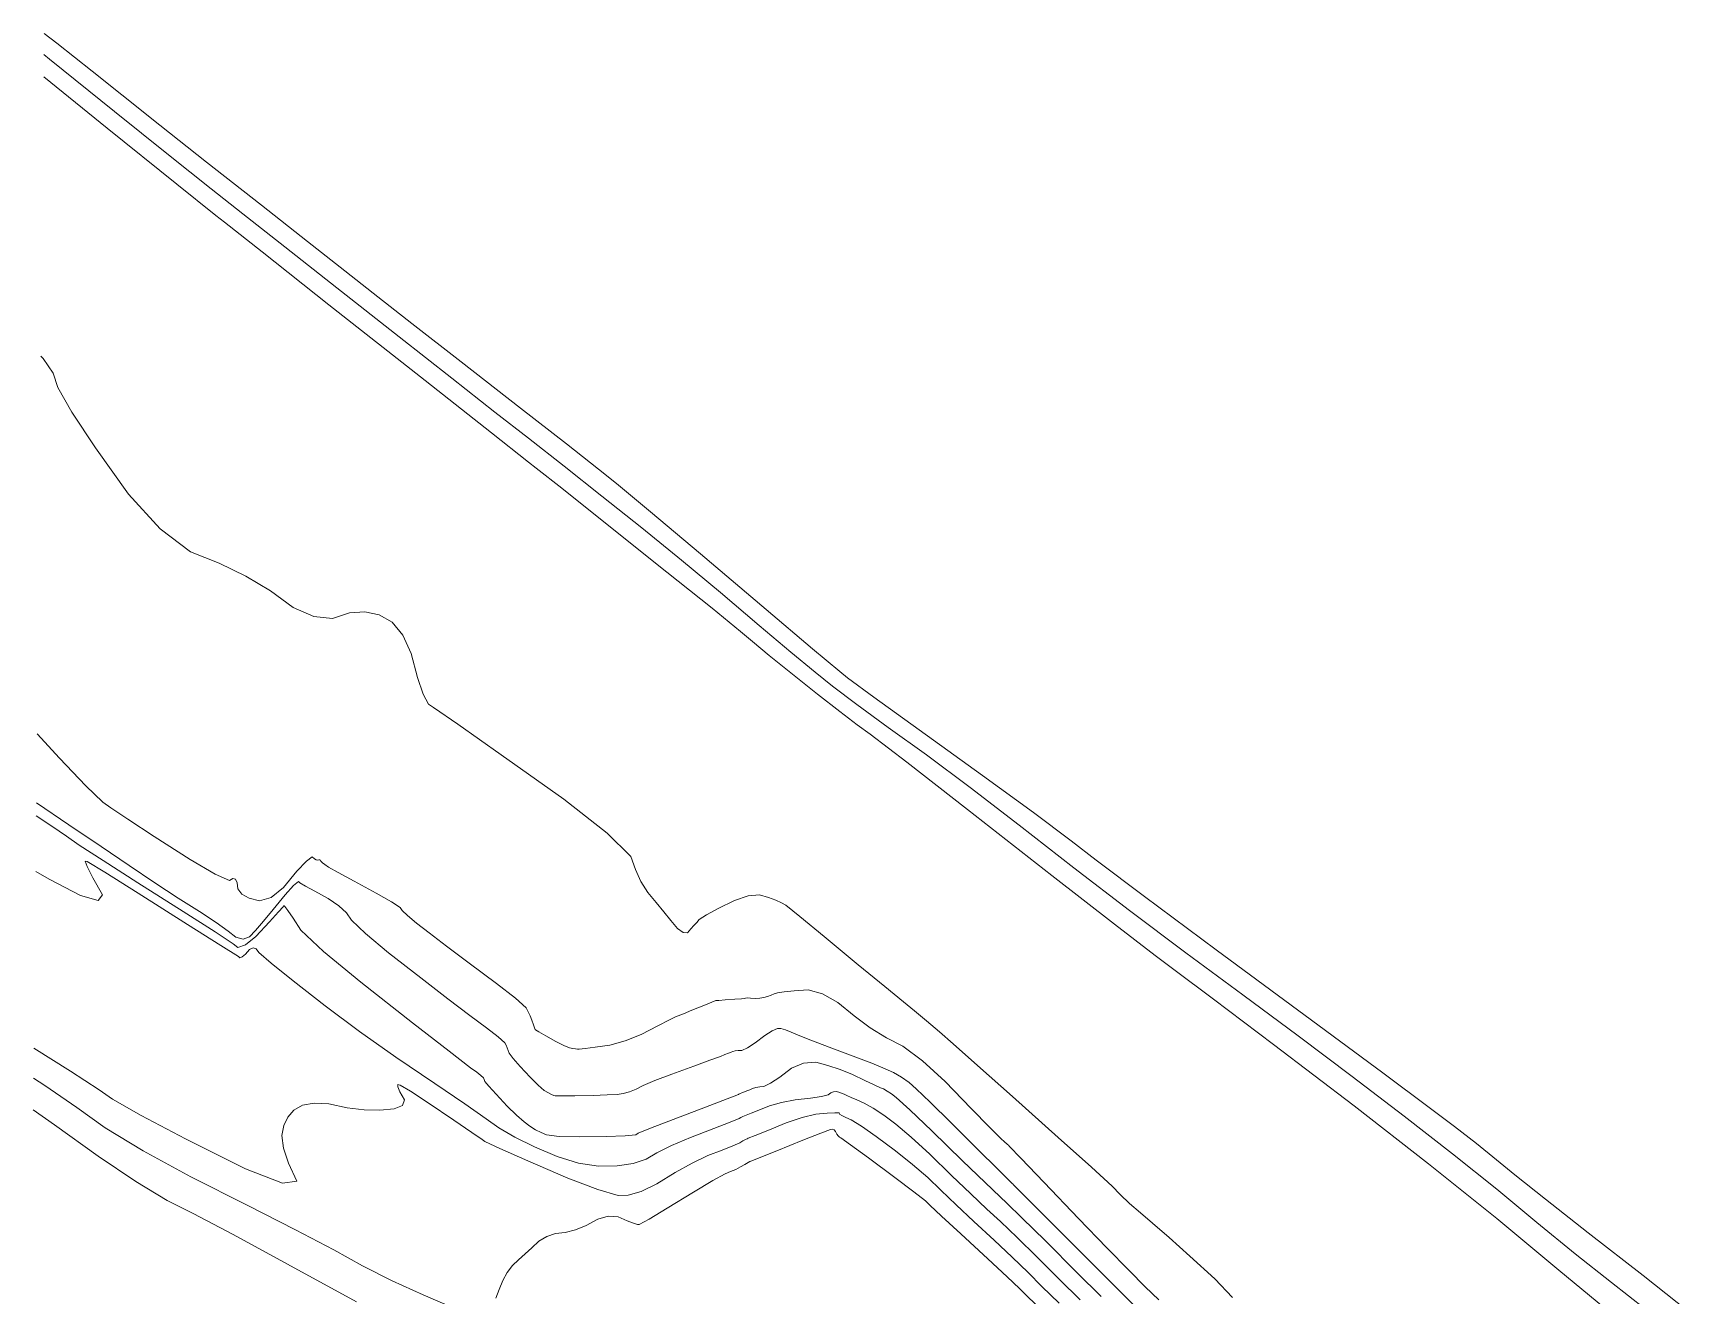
# Model space of a CAD drawing. Header units: inches. Extents: x 1337389 to 1347141, y 407035 to 414577.
# Drawn here: x 1337430 to 1338103, y 411081 to 411591 of the extents above; entities that cross this region are included whole.
import ezdxf

# ---------------------------------------------------------------- set-up
doc = ezdxf.new("R2010")
doc.units = ezdxf.units.IN
doc.header["$MEASUREMENT"] = 0
doc.layers.add('Topo', color=7, linetype='Continuous', lineweight=15, true_color=0x459900)

msp = doc.modelspace()

# ---------------------------------------------------------------- linework, layer by layer
at = {"layer": 'Topo'}
for points, elevation in [([(1337434.1076, 411591.2077), (1337439.2178, 411587.244), (1337453.5461, 411575.9459), (1337465.4929, 411566.3109), (1337480.865, 411554.069), (1337499.664, 411539.2189), (1337521.8881, 411521.7621), (1337540.521, 411507.114), (1337555.5641, 411495.2751), (1337567.0169, 411486.2438), (1337582.675, 411473.992), (1337602.5401, 411458.518), (1337626.611, 411439.8222), (1337645.1069, 411425.4059), (1337658.029, 411415.2709), (1337665.375, 411409.415), (1337679.116, 411398.0081), (1337699.251, 411381.0499), (1337725.7811, 411358.5412), (1337744.5261, 411342.6881), (1337755.486, 411333.492), (1337758.6608, 411330.9521), (1337769.3461, 411323.1071), (1337787.5401, 411309.957), (1337813.244, 411291.5029), (1337833.735, 411276.576), (1337849.0131, 411265.1741), (1337859.0789, 411257.3001), (1337878.6171, 411242.6061), (1337907.6271, 411221.0939), (1337946.108, 411192.7619), (1337974.9691, 411171.4381), (1337994.2091, 411157.1231), (1338003.827, 411149.8151), (1338012.7061, 411142.8969), (1338020.8451, 411136.3689), (1338028.2439, 411130.232), (1338040.5719, 411120.3861), (1338057.8281, 411106.8329), (1338080.0139, 411089.571), (1338102.9009, 411071.474)], 715), ([(1337434.0215, 411582.6231), (1337436.3231, 411580.7829), (1337462.5371, 411559.6419), (1337484.289, 411542.188), (1337501.5801, 411528.423), (1337514.4111, 411518.345), (1337531.34, 411505.0209), (1337552.369, 411488.4518), (1337577.4979, 411468.637), (1337598.771, 411451.9162), (1337616.1879, 411438.2889), (1337629.751, 411427.7551), (1337644.166, 411416.4503), (1337659.433, 411404.373), (1337675.5519, 411391.525), (1337691.5221, 411378.528), (1337707.3422, 411365.382), (1337723.0121, 411352.0871), (1337735.7808, 411341.3651), (1337745.65, 411333.2181), (1337752.6169, 411327.645), (1337762.4149, 411320.2289), (1337775.045, 411310.9707), (1337790.507, 411299.87), (1337808.1759, 411286.7101), (1337828.0541, 411271.4911), (1337850.1399, 411254.2129), (1337872.545, 411237.0389), (1337895.2691, 411219.9701), (1337918.3109, 411203.0061), (1337940.7072, 411186.3509), (1337962.4578, 411170.0071), (1337983.5619, 411153.973), (1338003.0442, 411138.7938), (1338020.9019, 411124.471), (1338037.137, 411111.004), (1338052.5761, 411098.435), (1338067.22, 411086.762), (1338081.0681, 411075.988)], 720), ([(1337433.9316, 411573.6593), (1337459.581, 411552.9732), (1337487.713, 411530.3079), (1337503.4969, 411517.6258), (1337506.933, 411514.9269), (1337522.1589, 411502.9279), (1337549.174, 411481.629), (1337587.9781, 411451.0301), (1337614.866, 411429.8399), (1337629.8372, 411418.06), (1337632.8907, 411415.688), (1337643.2241, 411407.493), (1337660.837, 411393.4758), (1337685.7301, 411373.6358), (1337703.928, 411359.049), (1337715.433, 411349.7142), (1337720.244, 411345.6321), (1337727.0369, 411340.042), (1337735.8129, 411332.9439), (1337746.5721, 411324.338), (1337755.485, 411317.3509), (1337762.55, 411311.984), (1337767.7699, 411308.2361), (1337782.6179, 411296.8441), (1337807.0961, 411277.8069), (1337841.2019, 411251.1259), (1337866.474, 411231.472), (1337882.911, 411218.8471), (1337890.5131, 411213.2501), (1337906.4451, 411201.2649), (1337930.7069, 411182.8921), (1337963.297, 411158.1299), (1337993.3811, 411134.6911), (1338020.9591, 411112.5729), (1338046.03, 411091.7771), (1338064.5801, 411076.4831)], 725), ([(1337432.8004, 411460.9027), (1337433.725, 411459.9608), (1337437.7741, 411453.9369), (1337439.627, 411448.2481), (1337445.321, 411438.2239), (1337454.8529, 411423.8649), (1337468.2261, 411405.172), (1337481.009, 411391.1749), (1337493.204, 411381.8738), (1337504.8089, 411377.27), (1337515.5951, 411371.9901), (1337525.5618, 411366.0339), (1337534.7092, 411359.402), (1337543.0659, 411355.7151), (1337550.6338, 411354.973), (1337557.4111, 411357.175), (1337563.6779, 411357.6519), (1337569.435, 411356.405), (1337574.6819, 411353.4339), (1337579.0061, 411348.2341), (1337582.406, 411340.8049), (1337584.883, 411331.1481), (1337587.2049, 411324.3001), (1337589.3739, 411320.2619), (1337591.3889, 411319.0322), (1337601.1789, 411312.2361), (1337618.7431, 411299.8741), (1337644.0819, 411281.9448), (1337661.5629, 411268.2571), (1337671.1848, 411258.8089), (1337672.949, 411253.6031), (1337675.2242, 411248.7691), (1337678.0109, 411244.3071), (1337681.309, 411240.2189), (1337684.4092, 411236.4291), (1337687.3109, 411232.938), (1337690.0161, 411229.746), (1337692.2573, 411228.117), (1337694.0349, 411228.0509), (1337695.351, 411229.5492), (1337696.577, 411230.933), (1337697.7161, 411232.204), (1337698.7661, 411233.3619), (1337701.6561, 411235.2231), (1337706.388, 411237.788), (1337712.96, 411241.056), (1337718.5339, 411242.8911), (1337723.111, 411243.293), (1337726.6893, 411242.2611), (1337729.6452, 411241.2199), (1337731.978, 411240.169), (1337733.6899, 411239.1089), (1337739.4309, 411234.579), (1337749.1997, 411226.5789), (1337762.997, 411215.109), (1337773.6919, 411206.2758), (1337781.2832, 411200.0799), (1337785.771, 411196.521), (1337790.614, 411192.5209), (1337795.8111, 411188.0789), (1337801.363, 411183.1951), (1337811.209, 411174.4531), (1337825.352, 411161.853), (1337843.7891, 411145.394), (1337857.1719, 411133.322), (1337865.4999, 411125.6359), (1337868.7728, 411122.337), (1337872.6011, 411118.7589), (1337876.9841, 411114.9021), (1337881.923, 411110.7662), (1337888.5681, 411104.949), (1337896.9181, 411097.45), (1337906.973, 411088.2691), (1337914.2238, 411080.7581)], 730), ([(1337431.2699, 411308.3467), (1337440.371, 411298.5019), (1337451.0001, 411287.385), (1337457.877, 411280.7071), (1337461.002, 411278.4671), (1337467.9181, 411273.8809), (1337478.6251, 411266.9471), (1337493.1231, 411257.665), (1337503.2479, 411251.7331), (1337509.001, 411249.1511), (1337510.3821, 411249.918), (1337511.4068, 411249.6001), (1337512.0761, 411248.1979), (1337512.3888, 411245.7119), (1337514.0071, 411243.658), (1337516.929, 411242.036), (1337521.1561, 411240.8467), (1337525.7691, 411242.252), (1337530.7699, 411246.251), (1337536.1569, 411252.843), (1337540.039, 411256.9842), (1337542.4159, 411258.673), (1337543.2883, 411257.9101), (1337544.0321, 411257.4649), (1337544.648, 411257.3379), (1337545.1358, 411257.5281), (1337545.515, 411257.5199), (1337545.784, 411257.3141), (1337545.9442, 411256.909), (1337546.5281, 411256.3111), (1337547.537, 411255.5201), (1337548.9691, 411254.5359), (1337552.8981, 411252.298), (1337559.3219, 411248.8038), (1337568.2417, 411244.0551), (1337574.4431, 411240.5069), (1337577.9269, 411238.158), (1337578.693, 411237.01), (1337580.896, 411234.9251), (1337584.535, 411231.903), (1337589.6111, 411227.9461), (1337596.6961, 411222.5731), (1337605.788, 411215.7852), (1337616.888, 411207.583), (1337624.5698, 411201.5711), (1337628.8309, 411197.7491), (1337629.6741, 411196.118), (1337630.4499, 411194.4231), (1337631.1601, 411192.661), (1337631.8041, 411190.8349), (1337632.253, 411189.5969), (1337632.5069, 411188.946), (1337632.5651, 411188.8829), (1337633.972, 411188.0541), (1337636.7261, 411186.4579), (1337640.829, 411184.095), (1337644.0131, 411182.4389), (1337646.279, 411181.4889), (1337647.628, 411181.245), (1337648.735, 411181.085), (1337649.6, 411181.0089), (1337650.2249, 411181.0168), (1337652.611, 411181.298), (1337656.756, 411181.8507), (1337662.6618, 411182.677), (1337668.839, 411184.389), (1337675.2871, 411186.9893), (1337682.0068, 411190.4761), (1337686.7369, 411192.8908), (1337689.4789, 411194.2337), (1337690.2331, 411194.505), (1337692.3349, 411195.334), (1337695.785, 411196.7199), (1337700.5839, 411198.6641), (1337703.787, 411199.9608), (1337705.3979, 411200.6134), (1337706.7021, 411200.7051), (1337709.2901, 411200.881), (1337713.1661, 411201.143), (1337715.807, 411201.361), (1337717.213, 411201.5351), (1337717.3829, 411201.665), (1337718.1519, 411201.705), (1337719.521, 411201.6551), (1337721.4879, 411201.5151), (1337723.2851, 411201.5829), (1337724.9108, 411201.8581), (1337726.366, 411202.3399), (1337727.756, 411202.8249), (1337729.0829, 411203.3119), (1337730.345, 411203.8008), (1337733.0372, 411204.2341), (1337737.16, 411204.6102), (1337742.7131, 411204.93), (1337748.5892, 411203.3401), (1337754.7889, 411199.841), (1337761.312, 411194.432), (1337767.859, 411189.697), (1337774.429, 411185.6351), (1337781.0231, 411182.2459), (1337788.915, 411176.362), (1337798.1051, 411167.985), (1337808.5928, 411157.1128), (1337816.0881, 411149.4229), (1337820.5901, 411144.914), (1337822.0979, 411143.586), (1337823.1628, 411142.6419), (1337823.7839, 411142.0821), (1337823.9611, 411141.9059), (1337828.7171, 411136.947), (1337838.0529, 411127.207), (1337851.9679, 411112.684), (1337863.4151, 411100.81), (1337872.3931, 411091.585), (1337878.9021, 411085.0079), (1337884.4109, 411079.7699)], 735), ([(1337875.4563, 411076.5571), (1337869.5721, 411082.4221), (1337858.435, 411093.5519), (1337842.0459, 411109.9469), (1337831.1008, 411120.8939), (1337825.599, 411126.395), (1337825.5409, 411126.449), (1337825.1841, 411126.793), (1337824.5278, 411127.4279), (1337823.573, 411128.3541), (1337819.2289, 411132.6631), (1337811.497, 411140.3552), (1337800.3762, 411151.429), (1337792.0069, 411159.6529), (1337786.3901, 411165.0262), (1337783.5242, 411167.5469), (1337780.491, 411169.7329), (1337777.2899, 411171.5831), (1337773.9211, 411173.096), (1337768.4601, 411175.3029), (1337760.9081, 411178.2029), (1337751.264, 411181.798), (1337743.8799, 411184.618), (1337738.7562, 411186.665), (1337735.891, 411187.938), (1337733.5449, 411188.818), (1337731.7179, 411189.3048), (1337730.4079, 411189.3981), (1337728.246, 411188.476), (1337725.2302, 411186.539), (1337721.3619, 411183.5861), (1337718.289, 411181.5849), (1337716.009, 411180.5341), (1337714.5239, 411180.4329), (1337713.3058, 411180.2839), (1337712.3541, 411180.0861), (1337711.668, 411179.8391), (1337710.5951, 411179.4251), (1337709.134, 411178.844), (1337707.2852, 411178.0949), (1337703.0961, 411176.531), (1337696.5661, 411174.1519), (1337687.6948, 411170.9571), (1337680.859, 411168.349), (1337676.0571, 411166.3271), (1337673.289, 411164.8909), (1337670.633, 411163.82), (1337668.0891, 411163.1141), (1337665.656, 411162.7741), (1337661.582, 411162.515), (1337655.8651, 411162.336), (1337648.5058, 411162.2369), (1337643.4161, 411162.205), (1337640.595, 411162.2391), (1337640.0431, 411162.3391), (1337639.1141, 411162.7282), (1337637.8089, 411163.4069), (1337636.128, 411164.3752), (1337633.6688, 411166.4561), (1337630.4309, 411169.651), (1337626.4149, 411173.959), (1337623.6061, 411177.2031), (1337622.005, 411179.3841), (1337621.611, 411180.5021), (1337621.176, 411181.5792), (1337620.7009, 411182.6169), (1337620.1859, 411183.614), (1337617.5779, 411185.952), (1337612.8789, 411189.631), (1337606.087, 411194.6488), (1337597.22, 411201.378), (1337586.2778, 411209.8179), (1337573.2601, 411219.967), (1337563.9271, 411227.7159), (1337558.2789, 411233.0619), (1337556.3148, 411236.008), (1337553.1897, 411238.938), (1337548.903, 411241.8531), (1337543.4561, 411244.7529), (1337539.632, 411246.8549), (1337537.4321, 411248.158), (1337536.8561, 411248.6621), (1337534.8738, 411247.0438), (1337531.4881, 411243.3029), (1337526.6959, 411237.4391), (1337522.7029, 411232.667), (1337519.509, 411228.9849), (1337517.1133, 411226.3928), (1337514.4781, 411225.4831), (1337511.604, 411226.2549), (1337508.4901, 411228.709), (1337503.5589, 411232.149), (1337496.81, 411236.5771), (1337488.2439, 411241.9919), (1337478.7771, 411248.179), (1337468.4098, 411255.139), (1337457.143, 411262.8712), (1337444.149, 411271.6612), (1337430.9901, 411280.4646)], 740), ([(1337430.9373, 411275.1949), (1337437.1641, 411271.029), (1337443.1381, 411266.9881), (1337448.318, 411263.4329), (1337457.9039, 411257.1861), (1337471.897, 411248.2481), (1337490.297, 411236.618), (1337503.1749, 411228.383), (1337510.5311, 411223.5431), (1337512.3651, 411222.0967), (1337515.4099, 411223.104), (1337519.6649, 411226.5631), (1337525.13, 411232.4738), (1337528.8201, 411236.471), (1337530.7349, 411238.556), (1337530.8738, 411238.7259), (1337530.9729, 411238.8349), (1337531.0394, 411238.875), (1337531.1121, 411238.8301), (1337531.2231, 411238.7689), (1337531.3821, 411238.684), (1337532.541, 411237.047), (1337534.7021, 411233.857), (1337537.8639, 411229.1149), (1337546.9581, 411220.5058), (1337561.985, 411208.031), (1337582.945, 411191.69), (1337597.745, 411180.184), (1337606.3869, 411173.513), (1337608.8688, 411171.679), (1337610.587, 411170.334), (1337611.54, 411169.479), (1337611.7289, 411169.1149), (1337611.903, 411168.7351), (1337612.061, 411168.342), (1337612.205, 411167.933), (1337613.7741, 411166.081), (1337616.768, 411162.785), (1337621.1861, 411158.046), (1337624.9239, 411154.3229), (1337627.98, 411151.6169), (1337630.3549, 411149.9292), (1337632.6559, 411148.4931), (1337634.882, 411147.3101), (1337637.0331, 411146.3802), (1337642.134, 411145.805), (1337650.1849, 411145.5839), (1337661.1851, 411145.719), (1337668.8409, 411146.0072), (1337673.1531, 411146.4489), (1337674.1209, 411147.0449), (1337679.133, 411149.111), (1337688.191, 411152.646), (1337701.292, 411157.651), (1337710.0931, 411161.0271), (1337714.593, 411162.7731), (1337714.791, 411162.89), (1337715.255, 411163.0941), (1337715.9839, 411163.3867), (1337716.979, 411163.767), (1337718.034, 411164.18), (1337719.152, 411164.6259), (1337720.331, 411165.1039), (1337721.681, 411165.4821), (1337723.201, 411165.76), (1337724.891, 411165.9369), (1337727.603, 411167.265), (1337731.336, 411169.7438), (1337736.09, 411173.374), (1337740.908, 411175.3661), (1337745.791, 411175.7179), (1337750.7369, 411174.4331), (1337755.7051, 411172.7813), (1337760.6971, 411170.7621), (1337765.7108, 411168.3779), (1337769.46, 411166.6131), (1337771.9429, 411165.4679), (1337773.161, 411164.9429), (1337774.6351, 411164.1051), (1337776.3632, 411162.9529), (1337778.3471, 411161.4879), (1337783.8019, 411156.506), (1337792.727, 411148.0069), (1337805.1231, 411135.9891), (1337814.304, 411127.132), (1337820.2709, 411121.4349), (1337823.0228, 411118.898), (1337829.1222, 411112.9401), (1337838.5689, 411103.5609), (1337851.3641, 411090.762), (1337861.0791, 411081.1029)], 745), ([(1337852.586, 411079.784), (1337844.2921, 411087.9719), (1337835.092, 411097.1749), (1337827.1429, 411104.9849), (1337820.4459, 411111.4), (1337815.0002, 411116.421), (1337808.4251, 411122.624), (1337800.7188, 411130.0089), (1337791.8821, 411138.5749), (1337784.366, 411145.4862), (1337778.1699, 411150.741), (1337773.2941, 411154.3409), (1337769.045, 411157.172), (1337765.4238, 411159.2318), (1337762.43, 411160.522), (1337760.0699, 411161.5561), (1337758.3439, 411162.332), (1337757.2511, 411162.8519), (1337756.163, 411163.2919), (1337755.0811, 411163.6519), (1337754.0029, 411163.932), (1337752.939, 411163.8549), (1337751.8889, 411163.4209), (1337750.8528, 411162.6299), (1337748.1131, 411161.887), (1337743.6669, 411161.1929), (1337737.517, 411160.5471), (1337731.9869, 411159.537), (1337727.0762, 411158.1621), (1337722.785, 411156.4229), (1337719.6842, 411155.171), (1337717.7721, 411154.407), (1337717.0492, 411154.1299), (1337716.3241, 411153.8031), (1337715.596, 411153.4239), (1337714.8659, 411152.9951), (1337711.2269, 411151.5041), (1337704.6789, 411148.953), (1337695.2221, 411145.34), (1337687.5178, 411142.0701), (1337681.5659, 411139.1419), (1337677.3671, 411136.5561), (1337672.0529, 411134.8009), (1337665.6242, 411133.878), (1337658.0811, 411133.7858), (1337649.9899, 411135.048), (1337641.351, 411137.665), (1337632.1641, 411141.6359), (1337624.3259, 411145.502), (1337617.837, 411149.2611), (1337612.6979, 411152.916), (1337604.0531, 411158.887), (1337591.9029, 411167.176), (1337576.2492, 411177.783), (1337561.503, 411188.213), (1337547.666, 411198.4689), (1337534.7381, 411208.5489), (1337525.7889, 411215.7631), (1337520.82, 411220.112), (1337519.831, 411221.5959), (1337518.5978, 411221.9661), (1337517.122, 411221.2209), (1337515.402, 411219.3611), (1337514.0711, 411218.267), (1337513.127, 411217.939), (1337512.571, 411218.3769), (1337505.556, 411222.8691), (1337492.082, 411231.414), (1337472.149, 411244.0132), (1337458.615, 411252.4622), (1337451.4801, 411256.7601), (1337450.7441, 411256.908), (1337451.53, 411254.722), (1337453.8389, 411250.2018), (1337457.6699, 411243.348), (1337456, 411240.9831), (1337448.8289, 411243.1079), (1337436.1579, 411249.723), (1337430.7121, 411252.7506)], 750), ([(1337429.9967, 411181.4419), (1337444.7571, 411172.155), (1337456.3841, 411164.595), (1337461.682, 411160.7719), (1337473.287, 411154.174), (1337491.201, 411144.801), (1337515.423, 411132.6529), (1337530.4369, 411126.9571), (1337536.2451, 411127.7141), (1337532.845, 411134.9231), (1337530.818, 411141.075), (1337530.1619, 411146.1698), (1337530.8789, 411150.207), (1337532.4949, 411153.592), (1337535.011, 411156.3238), (1337538.427, 411158.4032), (1337543.1481, 411159.2662), (1337549.1751, 411158.912), (1337556.5069, 411157.3422), (1337563.346, 411156.4801), (1337569.6899, 411156.328), (1337575.5399, 411156.884), (1337578.8527, 411158.3041), (1337579.6291, 411160.5891), (1337577.8691, 411163.739), (1337577.008, 411165.7759), (1337577.0471, 411166.7001), (1337577.986, 411166.5109), (1337582.0559, 411164.053), (1337589.2549, 411159.324), (1337599.5851, 411152.325), (1337606.839, 411147.3979), (1337611.018, 411144.5429), (1337612.1211, 411143.7581), (1337618.2641, 411140.8981), (1337629.4459, 411135.962), (1337645.6689, 411128.9499), (1337657.8461, 411124.2919), (1337665.9779, 411121.9879), (1337670.0638, 411122.0381), (1337675.2651, 411123.596), (1337681.5811, 411126.663), (1337689.0109, 411131.2379), (1337695.9019, 411135.029), (1337702.2531, 411138.0339), (1337708.0651, 411140.2539), (1337712.3599, 411141.9809), (1337715.1382, 411143.2159), (1337716.3999, 411143.958), (1337717.392, 411144.5111), (1337718.1141, 411144.873), (1337718.5649, 411145.0461), (1337721.334, 411146.1619), (1337726.419, 411148.2199), (1337733.8207, 411151.2201), (1337740.2939, 411153.382), (1337745.8381, 411154.7049), (1337750.453, 411155.1902), (1337753.5959, 411155.37), (1337755.2682, 411155.2468), (1337755.4681, 411154.8182), (1337756.3561, 411154.208), (1337757.9311, 411153.415), (1337760.1941, 411152.4401), (1337764.2912, 411149.878), (1337770.2239, 411145.7291), (1337777.9929, 411139.9937), (1337784.9301, 411134.465), (1337791.0369, 411129.1431), (1337796.3139, 411124.028), (1337802.5449, 411118.1159), (1337809.7301, 411111.4079), (1337817.8692, 411103.9031), (1337825.1641, 411097.0299), (1337831.614, 411090.7899), (1337837.2201, 411085.182), (1337844.0929, 411078.466)], 755), ([(1337429.8744, 411169.2504), (1337434.37, 411166.3471), (1337447.3741, 411157.5153), (1337458.8041, 411149.2659), (1337474.119, 411139.9078), (1337493.3208, 411129.44), (1337516.407, 411117.8609), (1337535.6721, 411108.0241), (1337551.115, 411099.9288), (1337562.7359, 411093.575), (1337574.7541, 411087.5189), (1337587.1681, 411081.7611), (1337599.9801, 411076.3001)], 760), ([(1337429.7464, 411156.4893), (1337438.3639, 411150.435), (1337455.926, 411137.7611), (1337471.0951, 411127.5769), (1337483.8699, 411119.881), (1337494.252, 411114.674), (1337510.4571, 411106.1269), (1337532.4858, 411094.24), (1337560.337, 411079.012)], 765), ([(1337616.6, 411080.5279), (1337617.9551, 411084.0148), (1337619.361, 411087.656), (1337621.1321, 411090.8502), (1337623.2671, 411093.596), (1337625.7669, 411095.894), (1337628.387, 411098.315), (1337631.1291, 411100.8579), (1337633.991, 411103.5249), (1337637.197, 411105.4329), (1337640.7471, 411106.5842), (1337644.6401, 411106.9782), (1337648.77, 411108.076), (1337653.137, 411109.8791), (1337657.7409, 411112.3861), (1337662.0208, 411113.534), (1337665.9779, 411113.3231), (1337669.6121, 411111.752), (1337672.244, 411110.708), (1337673.8749, 411110.189), (1337674.504, 411110.197), (1337678.4773, 411112.3899), (1337685.7951, 411116.7701), (1337696.4559, 411123.3349), (1337704.286, 411127.988), (1337709.2849, 411130.7279), (1337711.4508, 411131.5551), (1337713.493, 411132.459), (1337715.411, 411133.4379), (1337717.205, 411134.4929), (1337718.4599, 411135.219), (1337719.1781, 411135.617), (1337719.358, 411135.6859), (1337722.9829, 411137.1521), (1337730.052, 411140.016), (1337740.5661, 411144.2781), (1337747.8301, 411147.1461), (1337751.8441, 411148.6201), (1337752.607, 411148.701), (1337753.276, 411148.413), (1337753.8498, 411147.7589), (1337754.3281, 411146.738), (1337754.834, 411145.9763), (1337755.3691, 411145.4731), (1337755.932, 411145.2309), (1337759.86, 411142.4451), (1337767.1549, 411137.1179), (1337777.8151, 411129.247), (1337785.4941, 411123.4451), (1337790.1929, 411119.7122), (1337791.91, 411118.047), (1337796.6651, 411113.6079), (1337804.4601, 411106.394), (1337815.2929, 411096.4051), (1337823.185, 411089.075), (1337828.137, 411084.404), (1337830.1481, 411082.3921), (1337835.601, 411077.1469)], 760)]:
    msp.add_lwpolyline(points, dxfattribs=dict(at, elevation=elevation))

doc.saveas('drawing.dxf')
